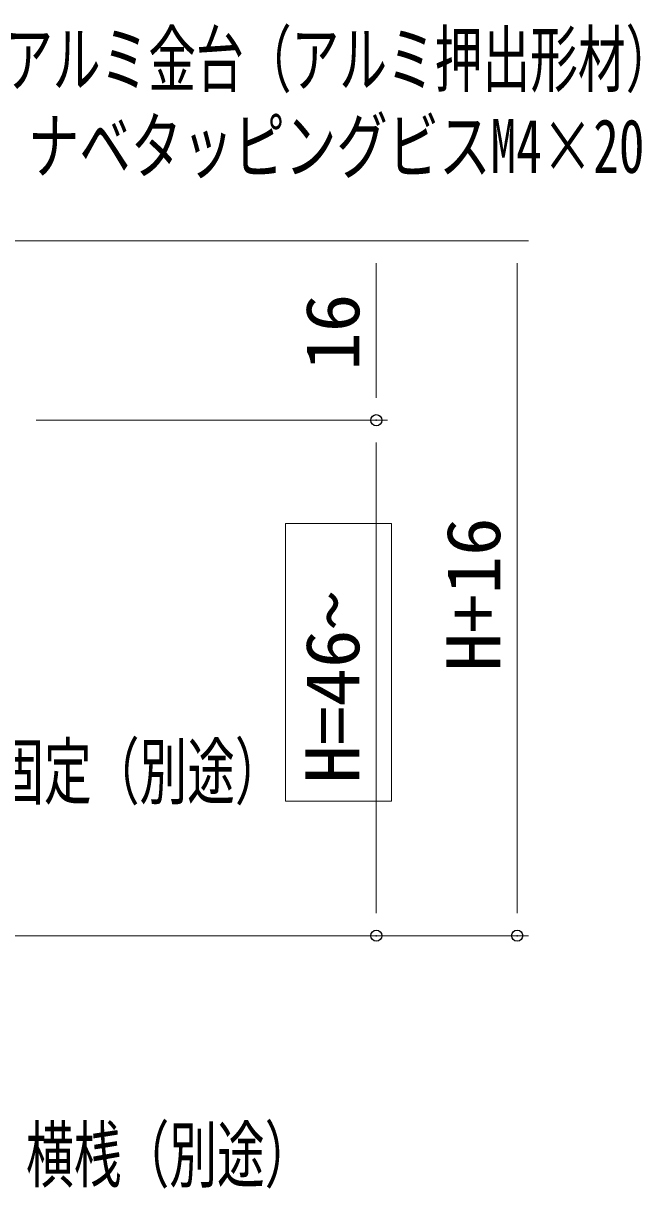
# Model space of a CAD drawing. Units: millimetres, scale not verified. Extents: x -401 to 399, y -276 to 278.
# Drawn here: x -136.5 to -81.2, y 109.1 to 213.1 of the extents above; entities that cross this region are included whole.
import ezdxf
from ezdxf.enums import TextEntityAlignment as Align

# ---------------------------------------------------------------- set-up
doc = ezdxf.new("R2010")
doc.units = ezdxf.units.MM
doc.header["$LTSCALE"] = 2
doc.header["$PDMODE"] = 32
doc.header["$PDSIZE"] = 1
doc.layers.add('0-6_DEFPOINTS', color=1, linetype='Continuous')
for name, color, linetype, lineweight in [('0-9_09寸法A', 1, 'Continuous', 9), ('0-A_3', 2, 'Continuous', 9), ('1-4_08文字', 1, 'Continuous', 9)]:
    doc.layers.add(name, color=color, linetype=linetype, lineweight=lineweight)
doc.styles.add('ＭＳ ゴシック', font='')
doc.styles.get('ＭＳ ゴシック').set_extended_font_data('MS Gothic')

msp = doc.modelspace()

# ---------------------------------------------------------------- linework, layer by layer
at = {"layer": '0-6_DEFPOINTS'}
for p in [(-104.937, 177.698), (-104.937, 131.698), (-92.356, 131.698)]:
    msp.add_point(p, dxfattribs=at)
at = {"layer": '0-9_09寸法A'}
for p, q in [((-163.514, 193.698), (-91.356, 193.698)), ((-163.514, 193.698), (-103.937, 193.698)), ((-104.937, 191.698), (-104.937, 179.698)), ((-92.356, 191.698), (-92.356, 133.698)), ((-135.318, 177.698), (-103.937, 177.698)), ((-135.318, 177.698), (-103.937, 177.698)), ((-104.937, 175.698), (-104.937, 133.698)), ((-143.014, 131.698), (-91.356, 131.698)), ((-143.014, 131.698), (-103.937, 131.698))]:
    msp.add_line(p, q, dxfattribs=at)
at = {"layer": '0-A_3'}
msp.add_lwpolyline([(-113.051, 168.491), (-103.579, 168.491), (-103.579, 143.715), (-113.051, 143.715)], close=True, dxfattribs=at)

# ---------------------------------------------------------------- texts
at = {"layer": '0-9_09寸法A', "color": 2, "style": 'ＭＳ ゴシック', "width": 1.05}
for s, p in [('16', (-105.012, 182.115)), ('H+16', (-92.431, 155.281)), ('H=46~', (-105.012, 145.281))]:
    msp.add_text(s, height=4.809, rotation=90, dxfattribs=at).set_placement(p, align=Align.BOTTOM_LEFT)
at = {"layer": '1-4_08文字', "color": 2, "style": 'ＭＳ ゴシック'}
for s, width, p in [('アルミ金台（アルミ押出形材）', 0.65, (-138.092, 206.06)), ('ナベタッピングビスM4×20', 0.7, (-136.055, 198.328)), ('溶接固定（別途）', 0.65, (-147.41, 142.5)), ('横桟（別途）', 0.65, (-136.219, 108.307))]:
    msp.add_text(s, height=4.809, dxfattribs=dict(at, width=width)).set_placement(p, align=Align.BOTTOM_LEFT)

doc.saveas('drawing.dxf')
